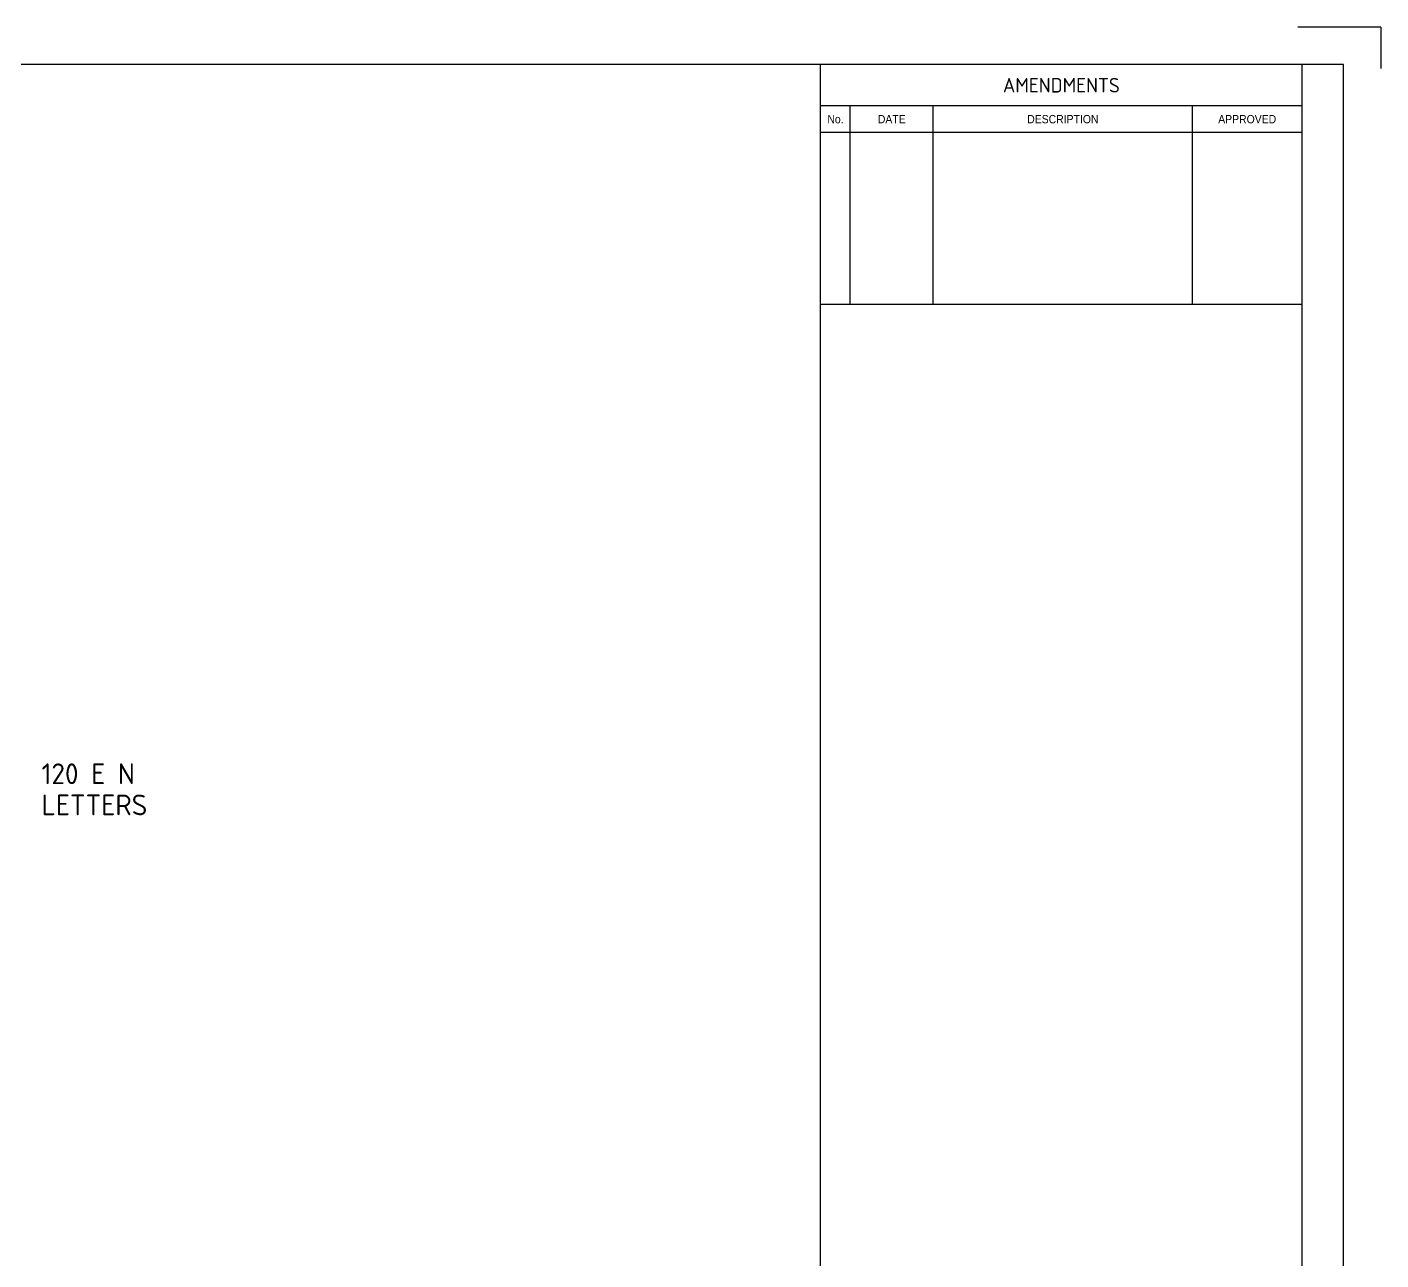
# Model space of a CAD drawing. Extents: x 0 to 420, y 0 to 297.
# Drawn here: x 256.9 to 420, y 148.5 to 297 of the extents above; entities that cross this region are included whole.
import ezdxf
from ezdxf.enums import TextEntityAlignment as Align

# ---------------------------------------------------------------- set-up
doc = ezdxf.new("R2010")
doc.units = 0
doc.linetypes.add('CENTERX2', pattern=[101.6, 63.5, -12.7, 12.7, -12.7])
doc.layers.get('0').update_dxf_attribs({"linetype": 'CONTINUOUS'})
for name, color, linetype in [('COMMENTS', 4, 'CONTINUOUS'), ('TBLK18', 4, 'CONTINUOUS'), ('TBLK25', 1, 'CONTINUOUS'), ('TBLK35', 3, 'CONTINUOUS'), ('TBLK50', 7, 'CONTINUOUS')]:
    doc.layers.add(name, color=color, linetype=linetype)
doc.styles.add('HELVL', font='helvl', dxfattribs={"width": 0.8})
doc.styles.add('ISO', font='iso3098b.shx')

# ---------------------------------------------------------------- blocks, each defined once
blk = doc.blocks.new('a3amend')
at = {"layer": 'TBLK25'}
for p, q in [((0, -5), (-58, -5)), ((-54.43, -28.9), (-54.43, -5)), ((-44.43, -28.9), (-44.43, -5)), ((-13.22, -28.9), (-13.22, -5)), ((0, -8.2), (-58, -8.2)), ((0, -28.9), (-58, -28.9))]:
    blk.add_line(p, q, dxfattribs=at)
at = {"layer": 'TBLK18', "style": 'HELVL', "width": 0.9}
for s, p in [('No.', (-56.21, -7.09)), ('DATE', (-49.43, -7.09)), ('DESCRIPTION', (-28.82, -7.09)), ('APPROVED', (-6.61, -7.09))]:
    blk.add_text(s, height=1, dxfattribs=at).set_placement(p, align=Align.CENTER)
at = {"layer": 'TBLK25', "style": 'ISO'}
blk.add_text('AMENDMENTS', height=1.75, dxfattribs=at).set_placement((-29, -3.38), align=Align.CENTER)
blk = doc.blocks.new('A3BBLK')
at = {"layer": 'TBLK25'}
for q in [(410, 297), (420, 292)]:
    blk.add_line((420, 297), q, dxfattribs=at)
at = {"layer": 'TBLK50'}
for p, q in [((415.5, 292.5), (13, 292.5)), ((352.5, 4.5), (352.5, 292.5)), ((415.5, 4.5), (415.5, 292.5))]:
    blk.add_line(p, q, dxfattribs=at)
blk = doc.blocks.new('a3_in_vtblk std dwg')
at = {"layer": 'TBLK35'}
blk.add_line((410.5, 37), (410.5, 292.5), dxfattribs=at)
blk.add_blockref('A3BBLK', (0, 0))
at = {"layer": 'TBLK18', "style": 'ISO'}
blk.add_attdef('MR_DIRECTORATE', text='', height=1.5, dxfattribs=at).set_placement((381.5, 68.12), align=Align.CENTER)
for tag, p in [('STREET_NAME', (355.51, 62.1)), ('SUBURB_POSTCODE', (388.49, 62.1)), ('TELEPHONE_NO.', (368.31, 59.84)), ('FAX_NO.', (393.56, 59.84))]:
    blk.add_attdef(tag, p, '', height=1.5, dxfattribs=at)
at = {"layer": 'TBLK25', "style": 'ISO'}
for tag, height, p in [('MR_BRANCH', 2, (381.5, 65.2)), ('ROAD_SECTION', 1.75, (384.5, 29.16)), ('SLK', 1.75, (384.5, 26.11)), ('CHAINAGE', 1.75, (384.5, 19.21))]:
    blk.add_attdef(tag, text='', height=height, dxfattribs=at).set_placement(p, align=Align.CENTER)
for tag, p, height in [('FILE_NUMBER', (371.77, 54.24), 2.5), ('DESIGNED_/_DRAWN', (371.77, 49.49), 2), ('VERIFIED', (371.77, 44.49), 2), ('APPROVED', (371.77, 39.49), 2), ('LOCAL_AUTHORITY', (370.48, 16.73), 1.25)]:
    blk.add_attdef(tag, p, '', height=height, dxfattribs=at)
at = {"layer": 'TBLK35', "style": 'ISO', "width": 0.9}
for tag, p in [('ROAD_PROJECT&NUMBER', (384.5, 32.23)), ('DRAWING_DESCRIPTION', (384.5, 22.29))]:
    blk.add_attdef(tag, text='', height=2.5, dxfattribs=at).set_placement(p, align=Align.CENTER)
at = {"layer": 'TBLK50', "style": 'ISO'}
blk.add_attdef('MRWA_DRG_NUMBER', (356.29, 6.08), '', height=5, dxfattribs=at)

msp = doc.modelspace()

# ---------------------------------------------------------------- block references
msp.add_blockref('a3_in_vtblk std dwg', (0, 0))
at = {"layer": 'TBLK25', "linetype": 'CENTERX2'}
msp.add_blockref('a3amend', (410.499999, 292.5), dxfattribs=at)

# ---------------------------------------------------------------- texts
at = {"layer": 'COMMENTS', "style": 'ISO'}
for s, p in [('120 E N', (258.638476, 205.808768)), ('LETTERS', (258.638476, 202.058768))]:
    msp.add_text(s, height=2.5, dxfattribs=at).set_placement(p)

doc.saveas('drawing.dxf')
